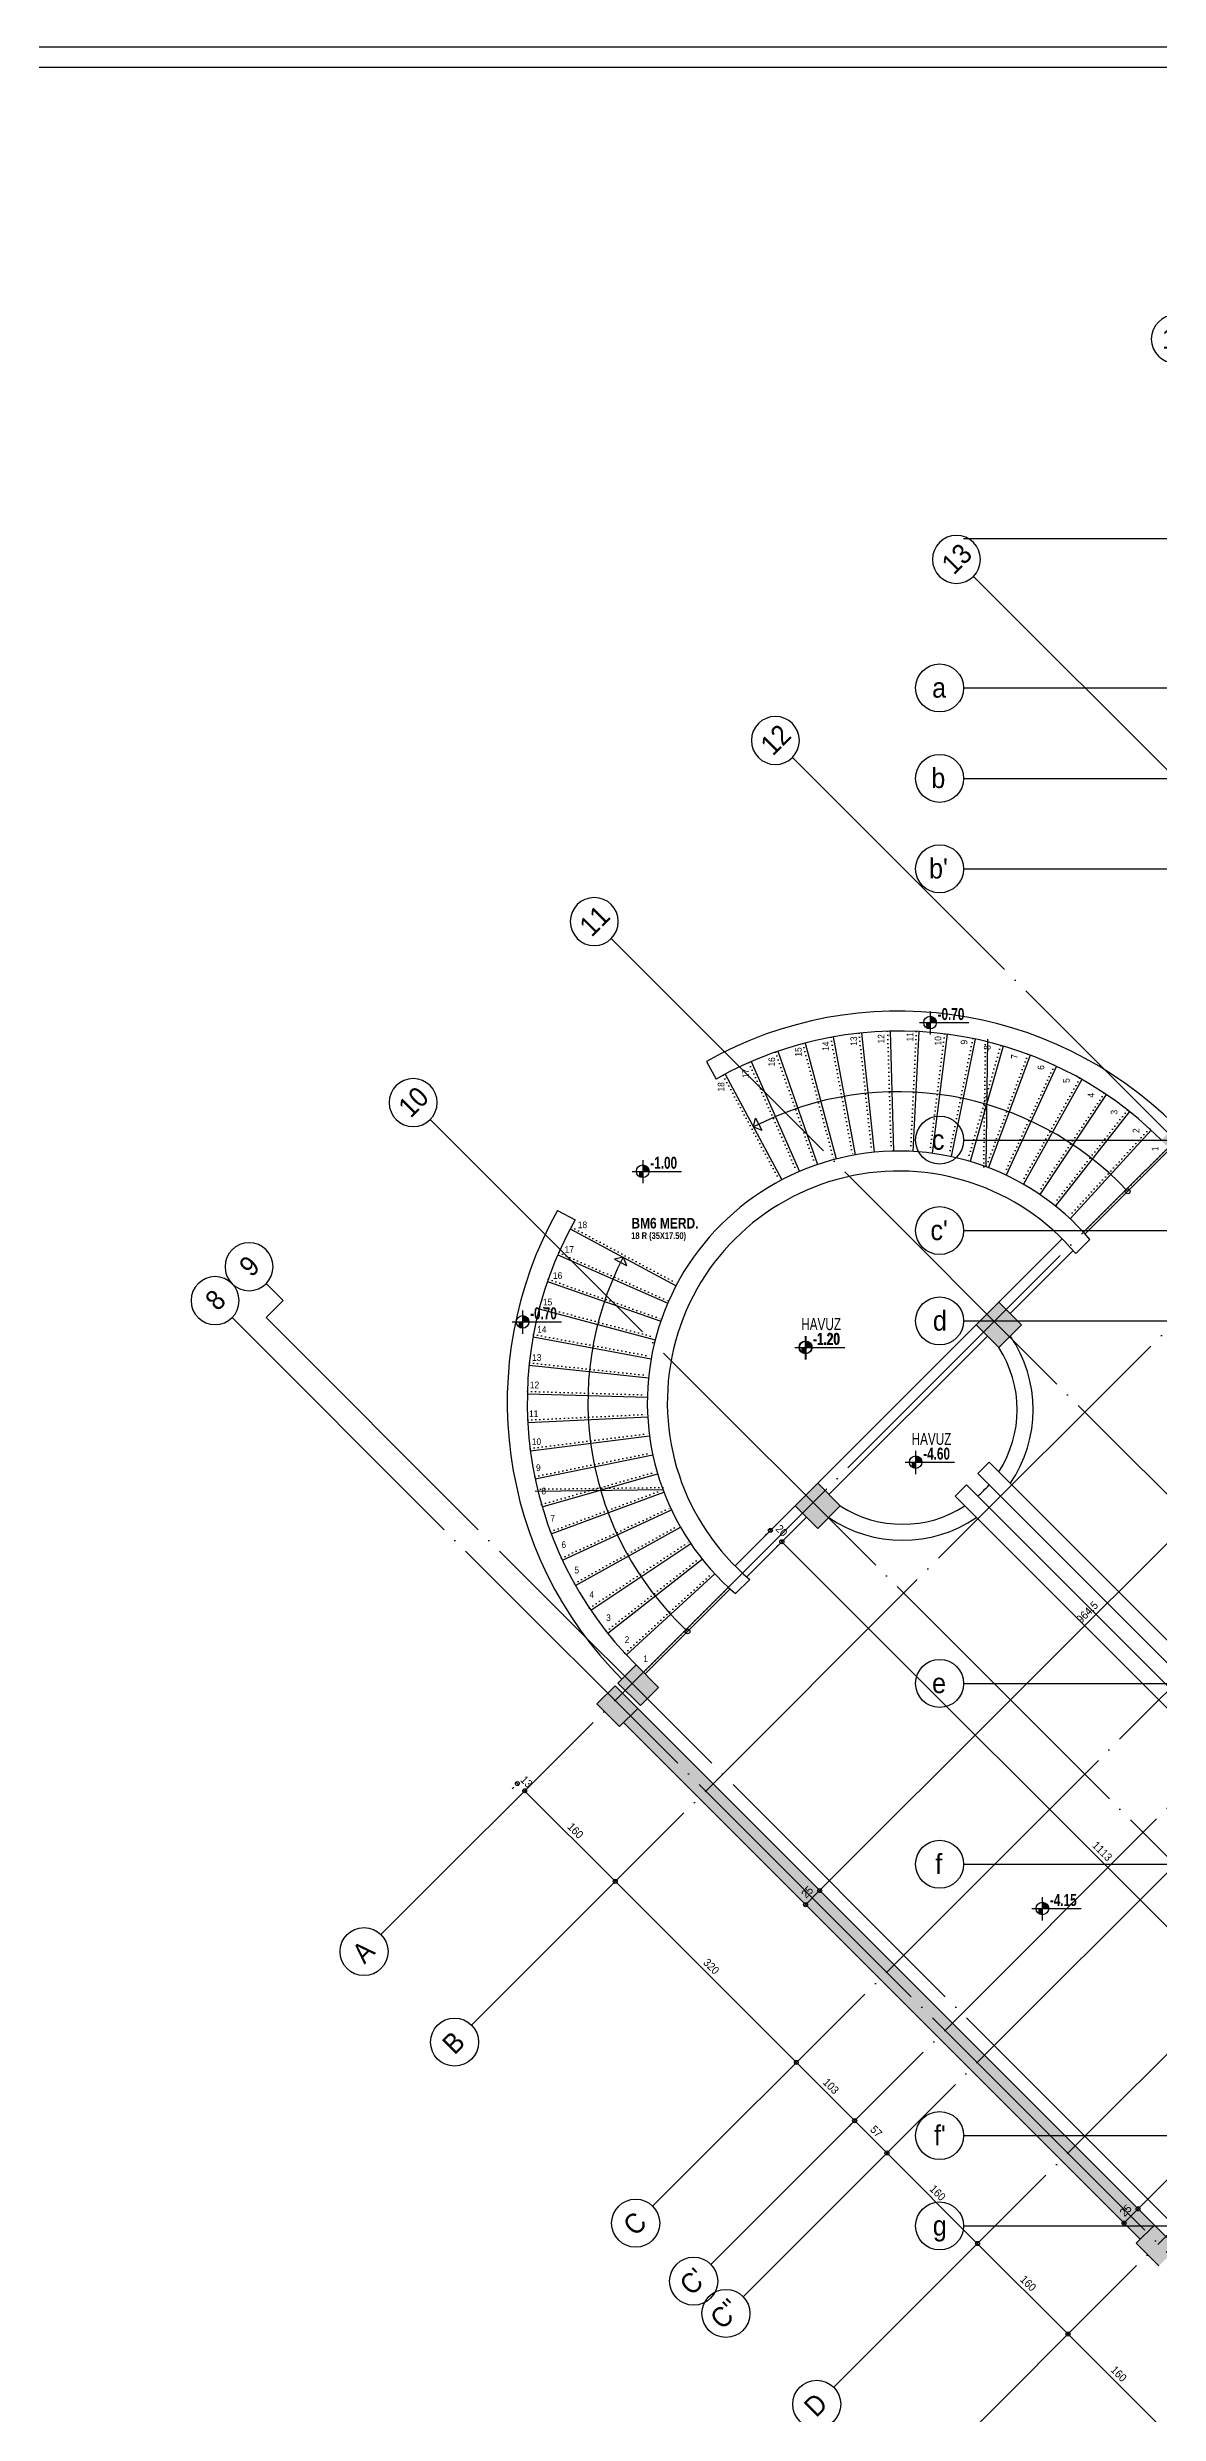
# Model space of a CAD drawing. Extents: x 460786 to 545292, y 30998 to 41694.
# Drawn here: x 485805 to 487193, y 38737 to 41694 of the extents above; entities that cross this region are included whole.
import ezdxf
from ezdxf.enums import TextEntityAlignment as Align

# ---------------------------------------------------------------- set-up
doc = ezdxf.new("R2010")
doc.units = 0
doc.header["$LTSCALE"] = 50
doc.header["$MEASUREMENT"] = 0
doc.header["$PDMODE"] = 35
doc.linetypes.add('DASHDOT', pattern=[5.5, 5, -0.25, 0, -0.25])
doc.linetypes.add('DASHED', pattern=[0.1, 0, -0.1])
doc.layers.get('0').update_dxf_attribs({"linetype": 'CONTINUOUS'})
doc.layers.get('Defpoints').update_dxf_attribs({"linetype": 'CONTINUOUS'})
for name, color, linetype in [('A-Aks Balonu', 2, 'CONTINUOUS'), ('A-Aks Dikey', 12, 'DASHDOT'), ('A-Aks Yatay', 12, 'DASHDOT'), ('A-Betonarme', 6, 'CONTINUOUS'), ('A-Dash', 9, 'DASHED'), ('A-Gör 2', 40, 'CONTINUOUS'), ('A-Gör 4', 75, 'CONTINUOUS'), ('A-Kot', 3, 'CONTINUOUS'), ('A-Lejant', 23, 'CONTINUOUS'), ('A-Merdiven', 11, 'CONTINUOUS'), ('A-Olcu  IC Yatay', 8, 'CONTINUOUS'), ('A-Olcu DIS Dikey', 8, 'CONTINUOUS'), ('A-Olcu Ic Dikey', 8, 'CONTINUOUS'), ('A-Tarama 1', 9, 'CONTINUOUS'), ('A-Yazı 1', 200, 'CONTINUOUS'), ('A-Yazı Merdiven', 4, 'CONTINUOUS')]:
    doc.layers.add(name, color=color, linetype=linetype)
doc.styles.add('arial black', font='ariblk.ttf', dxfattribs={"width": 0.9, "height": 20})
doc.styles.add('blkan', font='arial.ttf', dxfattribs={"width": 0.9, "height": 12.5})
doc.styles.get("Standard").update_dxf_attribs({"font": 'arial.ttf', "width": 0.9})
doc.styles.add('YAZI', font='arialbd.ttf', dxfattribs={"width": 0.9, "height": 150})
doc.dimstyles.new('EXIT', dxfattribs={"dimscale": 50, "dimtxt": 0.23, "dimasz": 0.03, "dimexe": 0.125, "dimexo": 0.5, "dimgap": 0.09, "dimtad": 1, "dimzin": 1, "dimdsep": 46, "dimtxsty": 'Standard', "dimblk": 'TICK', "dimcen": 0.2, "dimadec": 0, "dimazin": 0, "dimtfac": 1, "dimtix": 1, "dimtofl": 0, "dimtmove": 2, "dimatfit": 3, "dimldrblk": 'TICK', "dimfxl": 1, "dimtolj": 1, "dimtzin": 1, "dimarcsym": 0})
pattern_1 = [(225, (-3046.124, 1950.459), (5.30330086, -5.30330086), []), (225, (-3051.4276, 1950.459), (5.30330086, -5.30330086), [3.75, -1.875])]

# ---------------------------------------------------------------- blocks, each defined once
blk = doc.blocks.new('aks')
blk.add_circle((-0.8, 38.6), 60)
at = {"width": 0.9}
blk.add_attdef('AKSNO', text='', height=50, dxfattribs=at).set_placement((-0.8, 38.6), align=Align.MIDDLE_CENTER)
blk = doc.blocks.new('kot-p200')
for p, q in [((11, 26), (11, -46.7)), ((13.6, 10.3), (13.6, -10.4)), ((16.2, 9.8), (16.2, -10.4)), ((18.9, 8.9), (18.9, -10.4)), ((21.5, 7.5), (21.5, -10.4)), ((24.1, 5.6), (24.1, -10.4)), ((26.7, 2.8), (26.7, -10.4)), ((132.5, -10.4), (-21.8, -10.4)), ((0.5, -10.4), (0.5, -25.8)), ((3.1, -10.4), (3.1, -27.2)), ((5.7, -10.4), (5.7, -28.1)), ((8.4, -10.4), (8.4, -28.7)), ((29.4, -1.8), (29.4, -10.4))]:
    blk.add_line(p, q)
blk.add_circle((11.1, -9.2), 19.7)
at = {"style": 'YAZI', "width": 0.7}
blk.add_attdef('KABAKOT', (34.7, -1.3), '', height=37.5, dxfattribs=at)
blk = doc.blocks.new('TICK', base_point=(53.7, 38.1))
blk.add_line((55.4, 38.1), (52, 38.1))
blk.add_circle((53.7, 38.1), 1.67)
blk = doc.blocks.new('*D536')
at = {"layer": 'A-Olcu DIS Dikey', "color": 0, "lineweight": -2, "transparency": 16777216}
for p, q in [((486394.6, 39508.4), (486396.8, 39510.5)), ((486402.2, 39513.9), (486513.3, 39402.9)), ((486507.8, 39395.3), (486509.9, 39397.4))]:
    blk.add_line(p, q, dxfattribs=at)
at = {"layer": 'Defpoints', "color": 0, "transparency": 16777216}
for p in [(486412.3, 39526.1), (486514.3, 39401.8), (486525.4, 39412.9)]:
    blk.add_point(p, dxfattribs=at)
at = {"layer": 'A-Olcu DIS Dikey', "color": 0, "lineweight": -2, "transparency": 16777216, "xscale": 1.5, "yscale": 1.5, "zscale": 1.5}
for p, rotation in [((486401.2, 39515), 134.999999999776), ((486514.3, 39401.8), 314.999999999776)]:
    blk.add_blockref('TICK', p, dxfattribs=dict(at, rotation=rotation))
at = {"layer": 'A-Olcu DIS Dikey', "color": 0, "transparency": 16777216, "insert": (486464.5, 39465.2), "char_height": 10, "attachment_point": 5, "rotation": 315}
blk.add_mtext('\\A1;160', dxfattribs=at)
blk = doc.blocks.new('*D541')
at = {"layer": 'A-Olcu DIS Dikey', "color": 0, "lineweight": -2, "transparency": 16777216}
for p, q in [((486507.8, 39395.3), (486509.9, 39397.4)), ((486739.5, 39176.6), (486515.4, 39400.8)), ((486734, 39169), (486736.2, 39171.1))]:
    blk.add_line(p, q, dxfattribs=at)
at = {"layer": 'Defpoints', "color": 0, "transparency": 16777216}
for p in [(486514.3, 39401.8), (486525.4, 39412.9), (486751.7, 39186.7)]:
    blk.add_point(p, dxfattribs=at)
at = {"layer": 'A-Olcu DIS Dikey', "color": 0, "lineweight": -2, "transparency": 16777216, "xscale": 1.5, "yscale": 1.5, "zscale": 1.5}
for p, rotation in [((486514.3, 39401.8), 134.999999999776), ((486740.6, 39175.5), 314.999999999776)]:
    blk.add_blockref('TICK', p, dxfattribs=dict(at, rotation=rotation))
at = {"layer": 'A-Olcu DIS Dikey', "color": 0, "transparency": 16777216, "insert": (486634.3, 39295.5), "char_height": 10, "attachment_point": 5, "rotation": 315}
blk.add_mtext('\\A1;320', dxfattribs=at)
blk = doc.blocks.new('*D542')
at = {"layer": 'A-Olcu DIS Dikey', "color": 0, "lineweight": -2, "transparency": 16777216}
for p, q in [((486734, 39169), (486736.2, 39171.1)), ((486741.7, 39174.5), (486812.4, 39103.8)), ((486806.9, 39096.1), (486809, 39098.3))]:
    blk.add_line(p, q, dxfattribs=at)
at = {"layer": 'Defpoints', "color": 0, "transparency": 16777216}
for p in [(486751.7, 39186.7), (486813.4, 39102.7), (486824.5, 39113.8)]:
    blk.add_point(p, dxfattribs=at)
at = {"layer": 'A-Olcu DIS Dikey', "color": 0, "lineweight": -2, "transparency": 16777216, "xscale": 1.5, "yscale": 1.5, "zscale": 1.5}
for p, rotation in [((486740.6, 39175.5), 134.999999999776), ((486813.4, 39102.7), 314.999999999776)]:
    blk.add_blockref('TICK', p, dxfattribs=dict(at, rotation=rotation))
at = {"layer": 'A-Olcu DIS Dikey', "color": 0, "transparency": 16777216, "insert": (486783.8, 39145.9), "char_height": 10, "attachment_point": 5, "rotation": 315}
blk.add_mtext('\\A1;103', dxfattribs=at)
blk = doc.blocks.new('*D543')
at = {"layer": 'A-Olcu DIS Dikey', "color": 0, "lineweight": -2, "transparency": 16777216}
for p, q in [((486806.9, 39096.1), (486809, 39098.3)), ((486852.7, 39063.5), (486814.5, 39101.7)), ((486847.2, 39055.8), (486849.3, 39058))]:
    blk.add_line(p, q, dxfattribs=at)
at = {"layer": 'Defpoints', "color": 0, "transparency": 16777216}
for p in [(486813.4, 39102.7), (486824.5, 39113.8), (486864.8, 39073.5)]:
    blk.add_point(p, dxfattribs=at)
at = {"layer": 'A-Olcu DIS Dikey', "color": 0, "lineweight": -2, "transparency": 16777216, "xscale": 1.5, "yscale": 1.5, "zscale": 1.5}
for p, rotation in [((486813.4, 39102.7), 134.999999999776), ((486853.7, 39062.4), 314.999999999776)]:
    blk.add_blockref('TICK', p, dxfattribs=dict(at, rotation=rotation))
at = {"layer": 'A-Olcu DIS Dikey', "color": 0, "transparency": 16777216, "insert": (486840.4, 39089.3), "char_height": 10, "attachment_point": 5, "rotation": 315}
blk.add_mtext('\\A1;57', dxfattribs=at)
blk = doc.blocks.new('*D544')
at = {"layer": 'A-Olcu DIS Dikey', "color": 0, "lineweight": -2, "transparency": 16777216}
for p, q in [((486847.2, 39055.8), (486849.3, 39058)), ((486854.8, 39061.3), (486965.8, 38950.3)), ((486960.3, 38942.7), (486962.5, 38944.9))]:
    blk.add_line(p, q, dxfattribs=at)
at = {"layer": 'Defpoints', "color": 0, "transparency": 16777216}
for p in [(486864.8, 39073.5), (486966.9, 38949.3), (486978, 38960.4)]:
    blk.add_point(p, dxfattribs=at)
at = {"layer": 'A-Olcu DIS Dikey', "color": 0, "lineweight": -2, "transparency": 16777216, "xscale": 1.5, "yscale": 1.5, "zscale": 1.5}
for p, rotation in [((486853.7, 39062.4), 134.999999999776), ((486966.9, 38949.3), 314.999999999776)]:
    blk.add_blockref('TICK', p, dxfattribs=dict(at, rotation=rotation))
at = {"layer": 'A-Olcu DIS Dikey', "color": 0, "transparency": 16777216, "insert": (486917.1, 39012.6), "char_height": 10, "attachment_point": 5, "rotation": 315}
blk.add_mtext('\\A1;160', dxfattribs=at)
blk = doc.blocks.new('*D545')
at = {"layer": 'A-Olcu DIS Dikey', "color": 0, "lineweight": -2, "transparency": 16777216}
for p, q in [((487078.9, 38837.2), (486967.9, 38948.2)), ((486960.3, 38942.7), (486962.5, 38944.9)), ((487073.4, 38829.6), (487075.6, 38831.7))]:
    blk.add_line(p, q, dxfattribs=at)
at = {"layer": 'Defpoints', "color": 0, "transparency": 16777216}
for p in [(486966.9, 38949.3), (486978, 38960.4), (487091.1, 38847.2)]:
    blk.add_point(p, dxfattribs=at)
at = {"layer": 'A-Olcu DIS Dikey', "color": 0, "lineweight": -2, "transparency": 16777216, "xscale": 1.5, "yscale": 1.5, "zscale": 1.5}
for p, rotation in [((486966.9, 38949.3), 134.999999999776), ((487080, 38836.1), 314.999999999776)]:
    blk.add_blockref('TICK', p, dxfattribs=dict(at, rotation=rotation))
at = {"layer": 'A-Olcu DIS Dikey', "color": 0, "transparency": 16777216, "insert": (487030.2, 38899.5), "char_height": 10, "attachment_point": 5, "rotation": 315}
blk.add_mtext('\\A1;160', dxfattribs=at)
blk = doc.blocks.new('*D546')
at = {"layer": 'A-Olcu DIS Dikey', "color": 0, "lineweight": -2, "transparency": 16777216}
for p, q in [((487073.4, 38829.6), (487075.6, 38831.7)), ((487081.1, 38835.1), (487192.1, 38724.1)), ((487186.6, 38716.4), (487188.7, 38718.6))]:
    blk.add_line(p, q, dxfattribs=at)
at = {"layer": 'Defpoints', "color": 0, "transparency": 16777216}
for p in [(487091.1, 38847.2), (487193.1, 38723), (487204.3, 38734.1)]:
    blk.add_point(p, dxfattribs=at)
at = {"layer": 'A-Olcu DIS Dikey', "color": 0, "lineweight": -2, "transparency": 16777216, "xscale": 1.5, "yscale": 1.5, "zscale": 1.5}
for p, rotation in [((487080, 38836.1), 134.999999999776), ((487193.1, 38723), 314.999999999776)]:
    blk.add_blockref('TICK', p, dxfattribs=dict(at, rotation=rotation))
at = {"layer": 'A-Olcu DIS Dikey', "color": 0, "transparency": 16777216, "insert": (487143.4, 38786.4), "char_height": 10, "attachment_point": 5, "rotation": 315}
blk.add_mtext('\\A1;160', dxfattribs=at)
blk = doc.blocks.new('*D540')
at = {"layer": 'A-Olcu DIS Dikey', "color": 0, "lineweight": -2, "transparency": 16777216}
for p, q in [((486385.4, 39517.6), (486387.6, 39519.7)), ((486390.9, 39525.2), (486389.9, 39526.3)), ((486394.6, 39508.4), (486396.8, 39510.5)), ((486402.2, 39513.9), (486403.3, 39512.8))]:
    blk.add_line(p, q, dxfattribs=at)
at = {"layer": 'Defpoints', "color": 0, "transparency": 16777216}
for p in [(486392, 39524.1), (486403.1, 39535.3), (486412.3, 39526.1)]:
    blk.add_point(p, dxfattribs=at)
at = {"layer": 'A-Olcu DIS Dikey', "color": 0, "lineweight": -2, "transparency": 16777216, "xscale": 1.5, "yscale": 1.5, "zscale": 1.5}
for p, rotation in [((486392, 39524.1), 314.999999999776), ((486401.2, 39515), 134.999999999776)]:
    blk.add_blockref('TICK', p, dxfattribs=dict(at, rotation=rotation))
at = {"layer": 'A-Olcu DIS Dikey', "color": 0, "transparency": 16777216, "insert": (486403.4, 39526.3), "char_height": 10, "attachment_point": 5, "rotation": 315}
blk.add_mtext('\\A1;13', dxfattribs=at)
blk = doc.blocks.new('*D922')
at = {"layer": 'A-Olcu Ic Dikey', "color": 0, "lineweight": -2, "transparency": 16777216}
for p, q in [((486715.8, 39819.7), (486718, 39821.8)), ((486723.4, 39825.2), (487508.3, 39040.3)), ((487502.8, 39032.7), (487505, 39034.8))]:
    blk.add_line(p, q, dxfattribs=at)
at = {"layer": 'Defpoints', "color": 0, "transparency": 16777216}
for p in [(486733.5, 39837.4), (487509.4, 39039.2), (487520.5, 39050.4)]:
    blk.add_point(p, dxfattribs=at)
at = {"layer": 'A-Olcu Ic Dikey', "color": 0, "lineweight": -2, "transparency": 16777216, "xscale": 1.5, "yscale": 1.5, "zscale": 1.5}
for p, rotation in [((486722.4, 39826.3), 134.999999999776), ((487509.4, 39039.2), 314.999999999776)]:
    blk.add_blockref('TICK', p, dxfattribs=dict(at, rotation=rotation))
at = {"layer": 'A-Olcu Ic Dikey', "color": 0, "transparency": 16777216, "insert": (487122.7, 39439.5), "char_height": 10, "attachment_point": 5, "rotation": 315}
blk.add_mtext('\\A1;1113', dxfattribs=at)
blk = doc.blocks.new('*D923')
at = {"layer": 'A-Olcu Ic Dikey', "color": 0, "lineweight": -2, "transparency": 16777216}
for p, q in [((486701.7, 39833.8), (486703.8, 39836)), ((486707.2, 39841.5), (486706.1, 39842.5)), ((486715.8, 39819.7), (486718, 39821.8)), ((486723.4, 39825.2), (486724.5, 39824.1))]:
    blk.add_line(p, q, dxfattribs=at)
at = {"layer": 'Defpoints', "color": 0, "transparency": 16777216}
for p in [(486708.2, 39840.4), (486719.4, 39851.5), (486733.5, 39837.4)]:
    blk.add_point(p, dxfattribs=at)
at = {"layer": 'A-Olcu Ic Dikey', "color": 0, "lineweight": -2, "transparency": 16777216, "xscale": 1.5, "yscale": 1.5, "zscale": 1.5}
for p, rotation in [((486708.2, 39840.4), 314.999999999776), ((486722.4, 39826.3), 134.999999999776)]:
    blk.add_blockref('TICK', p, dxfattribs=dict(at, rotation=rotation))
at = {"layer": 'A-Olcu Ic Dikey', "color": 0, "transparency": 16777216, "insert": (486722.1, 39840.1), "char_height": 10, "attachment_point": 5, "rotation": 315}
blk.add_mtext('\\A1;20', dxfattribs=at)
blk = doc.blocks.new('*D930')
at = {"layer": 'A-Olcu  IC Yatay', "color": 0, "lineweight": -2, "transparency": 16777216}
for p, q in [((486770.9, 39391.5), (487450.8, 40071.4)), ((487455, 40069.3), (487447.4, 40076.8)), ((486773, 39387.3), (486765.4, 39394.8))]:
    blk.add_line(p, q, dxfattribs=at)
at = {"layer": 'Defpoints', "color": 0, "transparency": 16777216}
for p in [(487451.8, 40072.4), (487472.7, 40051.6), (486790.7, 39369.6)]:
    blk.add_point(p, dxfattribs=at)
at = {"layer": 'A-Olcu  IC Yatay', "color": 0, "lineweight": -2, "transparency": 16777216, "xscale": 1.5, "yscale": 1.5, "zscale": 1.5}
for p, rotation in [((487451.8, 40072.4), 44.99999999929125), ((486769.8, 39390.4), 224.9999999992912)]:
    blk.add_blockref('TICK', p, dxfattribs=dict(at, rotation=rotation))
at = {"layer": 'A-Olcu  IC Yatay', "color": 0, "transparency": 16777216, "insert": (487104, 39738.2), "char_height": 10, "attachment_point": 5, "rotation": 45}
blk.add_mtext('\\A1;964.5', dxfattribs=at)
blk = doc.blocks.new('*D929')
at = {"layer": 'A-Olcu  IC Yatay', "color": 0, "lineweight": -2, "transparency": 16777216}
for p, q in [((486773, 39387.3), (486765.4, 39394.8)), ((486755.3, 39369.6), (486747.7, 39377.2)), ((486768.8, 39389.4), (486753.2, 39373.8))]:
    blk.add_line(p, q, dxfattribs=at)
at = {"layer": 'Defpoints', "color": 0, "transparency": 16777216}
for p in [(486752.1, 39372.7), (486790.7, 39369.6), (486773, 39351.9)]:
    blk.add_point(p, dxfattribs=at)
at = {"layer": 'A-Olcu  IC Yatay', "color": 0, "lineweight": -2, "transparency": 16777216, "xscale": 1.5, "yscale": 1.5, "zscale": 1.5}
for p, rotation in [((486769.8, 39390.4), 44.99999999917466), ((486752.1, 39372.7), 224.9999999991746)]:
    blk.add_blockref('TICK', p, dxfattribs=dict(at, rotation=rotation))
at = {"layer": 'A-Olcu  IC Yatay', "color": 0, "transparency": 16777216, "insert": (486754.2, 39388.4), "char_height": 10, "attachment_point": 5, "rotation": 45}
blk.add_mtext('\\A1;25', dxfattribs=at)
blk = doc.blocks.new('*D934')
at = {"layer": 'A-Olcu  IC Yatay', "color": 0, "lineweight": -2, "transparency": 16777216}
for p, q in [((487168.7, 38993.7), (487848.6, 39673.6)), ((487852.8, 39671.4), (487845.2, 39679)), ((487170.8, 38989.4), (487163.2, 38997))]:
    blk.add_line(p, q, dxfattribs=at)
at = {"layer": 'Defpoints', "color": 0, "transparency": 16777216}
for p in [(487849.6, 39674.6), (487870.5, 39653.8), (487188.5, 38971.8)]:
    blk.add_point(p, dxfattribs=at)
at = {"layer": 'A-Olcu  IC Yatay', "color": 0, "lineweight": -2, "transparency": 16777216, "xscale": 1.5, "yscale": 1.5, "zscale": 1.5}
for p, rotation in [((487849.6, 39674.6), 44.99999999929125), ((487167.6, 38992.6), 224.9999999992912)]:
    blk.add_blockref('TICK', p, dxfattribs=dict(at, rotation=rotation))
at = {"layer": 'A-Olcu  IC Yatay', "color": 0, "transparency": 16777216, "insert": (487501.8, 39340.4), "char_height": 10, "attachment_point": 5, "rotation": 45}
blk.add_mtext('\\A1;964.5', dxfattribs=at)
blk = doc.blocks.new('*D935')
at = {"layer": 'A-Olcu  IC Yatay', "color": 0, "lineweight": -2, "transparency": 16777216}
for p, q in [((487153.1, 38971.8), (487145.5, 38979.4)), ((487166.6, 38991.6), (487151, 38976)), ((487170.8, 38989.4), (487163.2, 38997))]:
    blk.add_line(p, q, dxfattribs=at)
at = {"layer": 'Defpoints', "color": 0, "transparency": 16777216}
for p in [(487150, 38974.9), (487170.8, 38954.1), (487188.5, 38971.8)]:
    blk.add_point(p, dxfattribs=at)
at = {"layer": 'A-Olcu  IC Yatay', "color": 0, "lineweight": -2, "transparency": 16777216, "xscale": 1.5, "yscale": 1.5, "zscale": 1.5}
for p, rotation in [((487150, 38974.9), 224.9999999991746), ((487167.6, 38992.6), 44.99999999917466)]:
    blk.add_blockref('TICK', p, dxfattribs=dict(at, rotation=rotation))
at = {"layer": 'A-Olcu  IC Yatay', "color": 0, "transparency": 16777216, "insert": (487152, 38990.6), "char_height": 10, "attachment_point": 5, "rotation": 45}
blk.add_mtext('\\A1;25', dxfattribs=at)

msp = doc.modelspace()

# ---------------------------------------------------------------- hatches: boundary and pattern name
at = {"layer": 'A-Tarama 1'}
h = msp.add_hatch(dxfattribs=at)
h.set_pattern_fill('ANSI33', color=256, scale=30, angle=180, style=0)
h.set_pattern_definition(pattern_1)
h.paths.add_polyline_path([(487640.47, 38519.78), (487617.84, 38497.15), (487646.12, 38468.87), (487668.75, 38491.49)])
h.paths.add_polyline_path([(487666.63, 38545.94), (487644, 38523.31), (487672.29, 38495.03), (487694.91, 38517.66)])
h.paths.add_polyline_path([(487414.19, 38746.05), (487391.56, 38723.42), (487419.85, 38695.14), (487442.48, 38717.77)])
h.paths.add_polyline_path([(487468.64, 38743.93), (487440.35, 38772.21), (487417.73, 38749.59), (487446.01, 38721.3)])
h.paths.add_polyline_path([(487921.19, 38743.93), (487892.9, 38772.21), (487864.62, 38743.93), (487892.9, 38715.65)])
h.paths.add_polyline_path([(488147.46, 38517.66), (488119.18, 38545.94), (488090.89, 38517.66), (488105.03, 38503.51), (488119.18, 38489.37)])
h.paths.add_polyline_path([(487895.02, 38265.22), (487866.74, 38293.5), (487844.11, 38270.88), (487872.4, 38242.59)])
h.paths.add_polyline_path([(488124.83, 38099.05), (488096.55, 38070.76), (488124.83, 38042.48), (488153.12, 38070.76)])
h.paths.add_polyline_path([(488139.68, 38020.56), (488122.01, 38002.88), (488130.49, 37994.4), (488211.81, 37913.08), (488229.49, 37930.76)])
h.paths.add_polyline_path([(488394.24, 37766), (488376.56, 37748.32), (488447.27, 37677.61), (488464.95, 37695.29)])
h.paths.add_polyline_path([(488540.61, 37619.63), (488517.99, 37597), (488546.27, 37568.72), (488568.9, 37591.35)])
h.paths.add_polyline_path([(488820.53, 38295.53), (488797.9, 38318.16), (488769.62, 38289.87), (488797.9, 38261.59), (488826.19, 38289.87)])
h.paths.add_polyline_path([(488600.72, 38064.4), (488595.06, 38070.06), (488572.43, 38092.69), (488544.15, 38064.4), (488572.43, 38036.12)])
h.paths.add_polyline_path([(488374.44, 38290.68), (488346.16, 38318.96), (488317.87, 38290.68), (488346.16, 38262.39)])
h.paths.add_polyline_path([(488595.06, 38522.61), (488572.43, 38545.23), (488544.15, 38516.95), (488572.43, 38488.66), (488600.72, 38516.95)])
h.paths.add_polyline_path([(489053.72, 38517.4), (489025.43, 38545.69), (488997.15, 38517.4), (489025.43, 38489.12)])
h.paths.add_polyline_path([(489037.58, 38965.13), (489037.58, 38990.48), (489012.58, 38990.48), (489012.58, 38975.48), (488798.35, 38761.25), (488584.58, 38975.03), (488584.58, 38990.03), (488559.58, 38990.03), (488559.58, 38964.67), (488798.35, 38725.9)])
h.paths.add_polyline_path([(488373.74, 38743.93), (488345.45, 38772.21), (488317.17, 38743.93), (488345.45, 38715.65)])
h.paths.add_polyline_path([(488147.46, 38970.2), (488119.18, 38998.49), (488090.89, 38970.2), (488119.18, 38941.92)])
h.paths.add_polyline_path([(487694.91, 38970.2), (487666.63, 38998.49), (487638.34, 38970.2), (487666.63, 38941.92)])
h.paths.add_polyline_path([(487892.9, 39224.76), (487864.62, 39196.48), (487892.9, 39168.19), (487921.19, 39196.48)])
h.paths.add_polyline_path([(487910.93, 39648.67), (488128.37, 39866.11), (488110.69, 39883.79), (487875.58, 39648.67), (488119.53, 39404.72), (488137.21, 39422.4)])
h.paths.add_polyline_path([(487720.02, 39910.3), (487702.34, 39927.98), (487666.98, 39892.63), (487631.63, 39927.98), (487613.95, 39910.3), (487666.98, 39857.27)])
h.paths.add_polyline_path([(487021.75, 40097.33), (486993.46, 40125.62), (486965.18, 40097.33), (486993.46, 40069.05)])
h.paths.add_polyline_path([(486767.19, 39899.34), (486738.9, 39871.06), (486767.19, 39842.77), (486795.47, 39871.06)])
h.paths.add_polyline_path([(486514.04, 39646.2), (486491.42, 39623.57), (486519.7, 39595.29), (486542.33, 39617.91)])
h.paths.add_polyline_path([(486540.21, 39672.36), (486517.58, 39649.73), (486545.86, 39621.45), (486568.49, 39644.08)])
h.paths.add_polyline_path([(487266.76, 40292.85), (487231.4, 40328.2), (487267.11, 40363.91), (487249.44, 40381.59), (487196.05, 40328.2), (487249.08, 40275.17)])
h.paths.add_polyline_path([(488133.08, 40226.23), (488000.88, 40226.23), (487983.2, 40208.56), (488000.88, 40190.88), (488011.24, 40201.23), (488108.08, 40201.23), (488108.08, 40092.2), (488133.08, 40092.2)])
h.paths.add_polyline_path([(488593.08, 40122.2), (488553.08, 40122.2), (488553.08, 40082.2), (488593.08, 40082.2)])
h.paths.add_polyline_path([(489046.08, 40122.2), (489006.08, 40122.2), (489006.08, 40082.2), (489046.08, 40082.2)])
h.paths.add_polyline_path([(489046.08, 39669.2), (489006.08, 39669.2), (489006.08, 39629.2), (489046.08, 39629.2)])
h.paths.add_polyline_path([(488593.08, 39669.2), (488553.08, 39669.2), (488553.08, 39629.2), (488593.08, 39629.2)])
h = msp.add_hatch(dxfattribs=at)
h.set_pattern_fill('ANSI33', color=256, scale=30, angle=180, style=0)
h.set_pattern_definition(pattern_1)
h.paths.add_polyline_path([(487187.92, 38972.33), (487165.29, 38949.7), (487193.57, 38921.41), (487216.2, 38944.04)])
h.paths.add_polyline_path([(486542.33, 39617.91), (486524.65, 39600.24), (487170.24, 38954.65), (487187.92, 38972.33)])

# ---------------------------------------------------------------- linework, layer by layer
at = {"layer": 'A-Aks Dikey', "ltscale": 1.5}
for p, q in [((486961.81, 41032.66), (489773.91, 38220.57)), ((486735.54, 40806.39), (489547.63, 37994.3)), ((486509.27, 40580.12), (489321.36, 37768.02)), ((486282.99, 40353.84), (489095.08, 37541.75)), ((486099.14, 40127.57), (486077.93, 40148.78)), ((486035.5, 40106.35), (488847.6, 37294.26)), ((486077.93, 40106.35), (486099.14, 40127.57)), ((486077.93, 40106.35), (488847.6, 37336.69))]:
    msp.add_line(p, q, dxfattribs=at)
at = {"layer": 'A-Aks Yatay', "ltscale": 1.5}
for p, q in [((486949.49, 41080.2), (494804.32, 41080.2)), ((486221.53, 39335.3), (487769.57, 40883.34)), ((486949.49, 40893.2), (494804.32, 40893.2)), ((486949.49, 40780.2), (494804.32, 40780.2)), ((486334.67, 39222.17), (487882.7, 40770.2)), ((486949.49, 40667.2), (494804.32, 40667.2)), ((486560.95, 38995.89), (488108.98, 40543.92)), ((486633.78, 38923.06), (488181.81, 40471.09)), ((486674.08, 38882.76), (488222.11, 40430.79)), ((486787.22, 38769.62), (488335.25, 40317.65)), ((486949.49, 40328.2), (494804.32, 40328.2)), ((486900.36, 38656.48), (488448.39, 40204.51)), ((486949.49, 40215.2), (494804.32, 40215.2)), ((486949.49, 40102.2), (494804.32, 40102.2)), ((486949.49, 39649.2), (494804.32, 39649.2)), ((486949.49, 39423.2), (494804.32, 39423.2)), ((486949.49, 39084.2), (494804.32, 39084.2)), ((486949.49, 38971.2), (494804.32, 38971.2))]:
    msp.add_line(p, q, dxfattribs=at)
at = {"layer": 'A-Betonarme'}
for p, q in [((486524.65, 39600.24), (487170.24, 38954.65)), ((486542.33, 39617.91), (487216.2, 38944.04)), ((487187.92, 38972.33), (487165.29, 38949.7)), ((487165.29, 38949.7), (487193.57, 38921.41))]:
    msp.add_line(p, q, dxfattribs=at)
for points in [[(486993.46, 40069.05), (487021.75, 40097.33), (486993.46, 40125.62), (486965.18, 40097.33), (486993.46, 40069.05)], [(486767.19, 39842.77), (486795.47, 39871.06), (486767.19, 39899.34), (486738.9, 39871.06), (486767.19, 39842.77)]]:
    msp.add_lwpolyline(points, dxfattribs=at)
for points in [[(486517.58, 39649.73), (486540.21, 39672.36), (486568.49, 39644.08), (486545.86, 39621.45)], [(486514.04, 39646.2), (486491.42, 39623.57), (486519.7, 39595.29), (486542.33, 39617.91)]]:
    msp.add_lwpolyline(points, close=True, dxfattribs=at)
at = {"layer": 'A-Dash'}
for p, q in [((486783.52, 40456.65), (486810.93, 40309.17)), ((486818.85, 40461.82), (486834.84, 40312.67)), ((486854.58, 40464.26), (486859.02, 40314.32)), ((486890.39, 40463.93), (486883.25, 40314.1)), ((486925.86, 40460.88), (486907.25, 40312.03)), ((486961.09, 40455.09), (486931.09, 40308.12)), ((486974.66, 40294.84), (486976.74, 40454.52)), ((486681.16, 40425.04), (486741.66, 40287.79)), ((486714.46, 40438.21), (486764.2, 40296.7)), ((486748.59, 40448.75), (486787.29, 40303.83)), ((486995.87, 40446.58), (486954.63, 40302.36)), ((487029.9, 40435.41), (486977.66, 40294.8)), ((486648.97, 40409.35), (486719.88, 40277.16)), ((487062.96, 40421.65), (487000.03, 40285.49)), ((487094.77, 40405.44), (487021.56, 40274.52)), ((487125.33, 40386.77), (487042.24, 40261.88)), ((487154.36, 40365.79), (487061.88, 40247.69)), ((487181.75, 40342.58), (487080.42, 40231.98)), ((487205.59, 40319.36), (487099.34, 40213.11)), ((486459.42, 40219.79), (486591.6, 40148.89)), ((486443.72, 40187.6), (486580.98, 40127.1)), ((486430.55, 40154.3), (486572.07, 40104.57)), ((486420.01, 40120.17), (486564.94, 40081.47)), ((486412.12, 40085.24), (486559.59, 40057.83)), ((486406.95, 40049.91), (486556.09, 40033.92)), ((486404.51, 40014.18), (486554.44, 40009.75)), ((486404.83, 39978.37), (486554.66, 39985.51)), ((486407.89, 39942.91), (486556.73, 39961.51)), ((486413.68, 39907.67), (486560.65, 39937.67)), ((486573.92, 39894.1), (486414.25, 39892.03)), ((486422.19, 39872.89), (486566.41, 39914.13)), ((486433.35, 39838.86), (486573.96, 39891.1)), ((486447.11, 39805.8), (486583.27, 39868.73)), ((486463.33, 39773.99), (486594.25, 39847.2)), ((486482, 39743.43), (486606.88, 39826.52)), ((486502.97, 39714.41), (486621.07, 39806.88)), ((486526.18, 39687.01), (486636.78, 39788.34)), ((486549.4, 39663.17), (486655.66, 39769.43))]:
    msp.add_line(p, q, dxfattribs=at)
at = {"layer": 'A-Gör 2'}
for p, q in [((486628.39, 40426.56), (486640.21, 40404.53)), ((486442.2, 40240.37), (486464.24, 40228.55)), ((487089.57, 40186.37), (487107.31, 40204.11)), ((486664.66, 39761.45), (486682.39, 39779.19))]:
    msp.add_line(p, q, dxfattribs=at)
for radius, start, end in [(489, 45, 119.38126), (464, 45, 119.4444), (314, 40.4334, 229.5666), (289, 40.03742, 229.96258), (489, 150.61874, 225), (464, 150.5556, 225)]:
    msp.add_arc((486868.3, 40000.46), radius, start, end, dxfattribs=at)
at = {"layer": 'A-Gör 4'}
for p, q in [((486993.46, 40125.62), (487072.66, 40204.81)), ((487007.6, 40111.48), (487086.31, 40190.18)), ((486767.19, 39899.34), (486965.18, 40097.33)), ((486781.33, 39885.2), (486979.32, 40083.19)), ((486967.18, 39911.49), (486981.32, 39925.63)), ((486981.32, 39925.63), (487497.77, 39409.17)), ((486938.89, 39883.2), (486953.04, 39897.34)), ((486953.04, 39897.34), (487469.49, 39380.89)), ((486967.18, 39911.49), (487483.63, 39395.03)), ((486738.9, 39871.06), (486663.95, 39796.11)), ((486938.89, 39883.2), (487455.35, 39366.75)), ((486753.05, 39856.92), (486678.58, 39782.45))]:
    msp.add_line(p, q, dxfattribs=at)
for radius, start, end in [(163.18, 325.59398, 34.40602), (143.18, 327.09476, 32.90524), (143.18, 310.99503, 319.00497), (143.18, 237.09476, 302.90524), (163.18, 235.59398, 304.40602)]:
    msp.add_arc((486873.25, 39991.27), radius, start, end, dxfattribs=at)
at = {"layer": 'A-Lejant'}
msp.add_lwpolyline([(460786.15, 41693.81), (460786.15, 37193.81), (545291.84, 37193.81), (545291.84, 41693.81), (460786.15, 41693.81)], dxfattribs=at)
msp.add_lwpolyline([(460811.15, 41668.81), (460811.15, 37218.81), (545266.84, 37218.81), (545266.84, 41668.81)], close=True, dxfattribs=at)
at = {"layer": 'A-Merdiven'}
for p, q in [((486786.47, 40457.2), (486813.88, 40309.72)), ((486821.84, 40462.14), (486837.82, 40312.99)), ((486857.58, 40464.34), (486862.02, 40314.41)), ((486893.39, 40463.79), (486886.25, 40313.96)), ((486928.83, 40460.5), (486910.23, 40311.66)), ((486964.03, 40454.49), (486934.03, 40307.52)), ((486977.66, 40294.8), (486979.73, 40454.48)), ((486683.91, 40426.25), (486744.41, 40289)), ((486717.29, 40439.21), (486767.03, 40297.69)), ((486751.49, 40449.53), (486790.19, 40304.6)), ((486998.76, 40445.75), (486957.52, 40301.53)), ((487032.71, 40434.37), (486980.47, 40293.76)), ((486651.62, 40410.77), (486722.52, 40278.58)), ((487065.69, 40420.39), (487002.76, 40284.23)), ((487097.39, 40403.97), (487024.18, 40273.05)), ((487127.83, 40385.11), (487044.74, 40260.22)), ((486687.07, 40344.67), (486689.31, 40355.44)), ((486687.07, 40344.67), (486697.28, 40340.59)), ((486689.31, 40355.44), (486697.28, 40340.59)), ((487156.72, 40363.95), (487064.25, 40245.84)), ((487183.96, 40340.56), (487082.63, 40229.96)), ((487207.72, 40317.24), (487101.46, 40210.99)), ((486458, 40217.15), (486590.18, 40146.24)), ((486442.51, 40184.86), (486579.77, 40124.36)), ((486524.09, 40181.69), (486513.33, 40179.45)), ((486513.33, 40179.45), (486528.17, 40171.49)), ((486524.09, 40181.69), (486528.17, 40171.49)), ((486429.56, 40151.47), (486571.07, 40101.74)), ((486419.24, 40117.27), (486564.16, 40078.57)), ((486411.57, 40082.29), (486559.04, 40054.88)), ((486406.63, 40046.93), (486555.77, 40030.94)), ((486404.42, 40011.19), (486554.35, 40006.75)), ((486404.97, 39975.38), (486554.8, 39982.52)), ((486408.26, 39939.93), (486557.1, 39958.54)), ((486414.28, 39904.74), (486561.25, 39934.73)), ((486423.01, 39870.01), (486567.23, 39911.25)), ((486573.96, 39891.1), (486414.29, 39889.03)), ((486434.4, 39836.05), (486575.01, 39888.29)), ((486448.37, 39803.08), (486584.53, 39866.01)), ((486464.79, 39771.37), (486595.71, 39844.58)), ((486483.66, 39740.94), (486608.54, 39824.03)), ((486504.82, 39712.04), (486622.92, 39804.52)), ((486528.21, 39684.8), (486638.81, 39786.13)), ((486551.52, 39661.05), (486657.78, 39767.3))]:
    msp.add_line(p, q, dxfattribs=at)
for centre in [(487154.59, 40264.11), (486604.65, 39714.18)]:
    msp.add_circle(centre, 3, dxfattribs=at)
for centre, start, end in [((486867.69, 39995.96), 43.0659, 117.38282), ((486872.8, 40001.07), 152.61718, 226.9341)]:
    msp.add_arc(centre, 392.7, start, end, dxfattribs=at)

# ---------------------------------------------------------------- block references
at = {"layer": 'A-Aks Balonu'}
ref = msp.add_blockref('aks', (487213.66, 41309.91), dxfattribs=dict(at, xscale=-0.5, yscale=0.5, zscale=0.5))
ref.add_attrib('AKSNO', '14', dxfattribs={"layer": '0', "height": 25, "width": 0.9}).set_placement((487214.88, 41329.66), align=Align.MIDDLE_CENTER)
ref = msp.add_blockref('aks', (486953.97, 41039.92), dxfattribs=dict(at, xscale=-0.5, yscale=0.5, zscale=0.5, rotation=45))
ref.add_attrib('AKSNO', '13', dxfattribs={"layer": '0', "height": 25, "rotation": 45, "width": 0.9}).set_placement((486940.87, 41054.75), align=Align.MIDDLE_CENTER)
ref = msp.add_blockref('aks', (486919.91, 40873.88), dxfattribs=dict(at, xscale=0.5, yscale=0.5, zscale=0.5))
ref.add_attrib('AKSNO', 'a', dxfattribs={"layer": '0', "height": 25, "width": 0.9}).set_placement((486918.89, 40893.63), align=Align.MIDDLE_CENTER)
ref = msp.add_blockref('aks', (486727.69, 40813.65), dxfattribs=dict(at, xscale=-0.5, yscale=0.5, zscale=0.5, rotation=45))
ref.add_attrib('AKSNO', '12', dxfattribs={"layer": '0', "height": 25, "rotation": 45, "width": 0.9}).set_placement((486714.59, 40828.47), align=Align.MIDDLE_CENTER)
ref = msp.add_blockref('aks', (486919.91, 40760.88), dxfattribs=dict(at, xscale=0.5, yscale=0.5, zscale=0.5))
ref.add_attrib('AKSNO', 'b', dxfattribs={"layer": '0', "height": 25, "width": 0.9}).set_placement((486917.92, 40780.63), align=Align.MIDDLE_CENTER)
ref = msp.add_blockref('aks', (486919.91, 40647.88), dxfattribs=dict(at, xscale=0.5, yscale=0.5, zscale=0.5))
ref.add_attrib('AKSNO', "b'", dxfattribs={"layer": '0', "height": 25, "width": 0.9}).set_placement((486918.1, 40667.63), align=Align.MIDDLE_CENTER)
ref = msp.add_blockref('aks', (486501.42, 40587.37), dxfattribs=dict(at, xscale=-0.5, yscale=0.5, zscale=0.5, rotation=45))
ref.add_attrib('AKSNO', '11', dxfattribs={"layer": '0', "height": 25, "rotation": 45, "width": 0.9}).set_placement((486488.32, 40602.2), align=Align.MIDDLE_CENTER)
ref = msp.add_blockref('aks', (486275.15, 40361.1), dxfattribs=dict(at, xscale=-0.5, yscale=0.5, zscale=0.5, rotation=45))
ref.add_attrib('AKSNO', '10', dxfattribs={"layer": '0', "height": 25, "rotation": 45, "width": 0.9}).set_placement((486262.04, 40375.92), align=Align.MIDDLE_CENTER)
ref = msp.add_blockref('aks', (486919.91, 40308.88), dxfattribs=dict(at, xscale=0.5, yscale=0.5, zscale=0.5))
ref.add_attrib('AKSNO', 'c', dxfattribs={"layer": '0', "height": 25, "width": 0.9}).set_placement((486917.75, 40328.63), align=Align.MIDDLE_CENTER)
ref = msp.add_blockref('aks', (486919.91, 40195.88), dxfattribs=dict(at, xscale=0.5, yscale=0.5, zscale=0.5))
ref.add_attrib('AKSNO', "c'", dxfattribs={"layer": '0', "height": 25, "width": 0.9}).set_placement((486918.93, 40215.63), align=Align.MIDDLE_CENTER)
ref = msp.add_blockref('aks', (486070.08, 40156.04), dxfattribs=dict(at, xscale=-0.5, yscale=0.5, zscale=0.5, rotation=45))
ref.add_attrib('AKSNO', '9', dxfattribs={"layer": '0', "height": 25, "rotation": 45, "width": 0.9}).set_placement((486056.98, 40170.86), align=Align.MIDDLE_CENTER)
ref = msp.add_blockref('aks', (486027.66, 40113.61), dxfattribs=dict(at, xscale=-0.5, yscale=0.5, zscale=0.5, rotation=45))
ref.add_attrib('AKSNO', '8', dxfattribs={"layer": '0', "height": 25, "rotation": 45, "width": 0.9}).set_placement((486014.56, 40128.44), align=Align.MIDDLE_CENTER)
ref = msp.add_blockref('aks', (486919.91, 40082.88), dxfattribs=dict(at, xscale=0.5, yscale=0.5, zscale=0.5))
ref.add_attrib('AKSNO', 'd', dxfattribs={"layer": '0', "height": 25, "width": 0.9}).set_placement((486919.88, 40102.63), align=Align.MIDDLE_CENTER)
ref = msp.add_blockref('aks', (486919.91, 39629.88), dxfattribs=dict(at, xscale=0.5, yscale=0.5, zscale=0.5))
ref.add_attrib('AKSNO', 'e', dxfattribs={"layer": '0', "height": 25, "width": 0.9}).set_placement((486918.84, 39649.63), align=Align.MIDDLE_CENTER)
ref = msp.add_blockref('aks', (486919.91, 39403.88), dxfattribs=dict(at, xscale=0.5, yscale=0.5, zscale=0.5))
ref.add_attrib('AKSNO', 'f', dxfattribs={"layer": '0', "height": 25, "width": 0.9}).set_placement((486918.39, 39423.63), align=Align.MIDDLE_CENTER)
ref = msp.add_blockref('aks', (486214.28, 39300.72), dxfattribs=dict(at, xscale=0.5, yscale=0.5, zscale=0.5, rotation=45))
ref.add_attrib('AKSNO', 'A', dxfattribs={"layer": '0', "height": 25, "rotation": 45, "width": 0.9}).set_placement((486199.45, 39313.82), align=Align.MIDDLE_CENTER)
ref = msp.add_blockref('aks', (486327.41, 39187.59), dxfattribs=dict(at, xscale=0.5, yscale=0.5, zscale=0.5, rotation=45))
ref.add_attrib('AKSNO', 'B', dxfattribs={"layer": '0', "height": 25, "rotation": 45, "width": 0.9}).set_placement((486312.14, 39200.24), align=Align.MIDDLE_CENTER)
ref = msp.add_blockref('aks', (486919.91, 39064.88), dxfattribs=dict(at, xscale=0.5, yscale=0.5, zscale=0.5))
ref.add_attrib('AKSNO', "f'", dxfattribs={"layer": '0', "height": 25, "width": 0.9}).set_placement((486919.87, 39084.63), align=Align.MIDDLE_CENTER)
ref = msp.add_blockref('aks', (486553.69, 38961.31), dxfattribs=dict(at, xscale=0.5, yscale=0.5, zscale=0.5, rotation=45))
ref.add_attrib('AKSNO', 'C', dxfattribs={"layer": '0', "height": 25, "rotation": 45, "width": 0.9}).set_placement((486538.63, 38974.18), align=Align.MIDDLE_CENTER)
ref = msp.add_blockref('aks', (486919.91, 38951.88), dxfattribs=dict(at, xscale=0.5, yscale=0.5, zscale=0.5))
ref.add_attrib('AKSNO', 'g', dxfattribs={"layer": '0', "height": 25, "width": 0.9}).set_placement((486919.78, 38971.63), align=Align.MIDDLE_CENTER)
ref = msp.add_blockref('aks', (486626.17, 38888.83), dxfattribs=dict(at, xscale=0.5, yscale=0.5, zscale=0.5, rotation=45))
ref.add_attrib('AKSNO', "C'", dxfattribs={"layer": '0', "height": 25, "rotation": 45, "width": 0.9}).set_placement((486611.28, 38901.87), align=Align.MIDDLE_CENTER)
ref = msp.add_blockref('aks', (486666.47, 38848.53), dxfattribs=dict(at, xscale=0.5, yscale=0.5, zscale=0.5, rotation=45))
ref.add_attrib('AKSNO', "C''", dxfattribs={"layer": '0', "height": 25, "rotation": 45, "width": 0.9}).set_placement((486651.58, 38861.56), align=Align.MIDDLE_CENTER)
ref = msp.add_blockref('aks', (486779.96, 38735.04), dxfattribs=dict(at, xscale=0.5, yscale=0.5, zscale=0.5, rotation=45))
ref.add_attrib('AKSNO', 'D', dxfattribs={"layer": '0', "height": 25, "rotation": 45, "width": 0.9}).set_placement((486764.61, 38747.61), align=Align.MIDDLE_CENTER)
at = {"layer": 'A-Kot', "xscale": 0.4000000000029104, "yscale": 0.4000000000029104, "zscale": 0.4000000000029104}
for p, values in [((486903.15, 40478.69), {'KABAKOT': '-0.70'}), ((486544.2, 40292.89), {'KABAKOT': '-1.00'}), ((486394, 40104.71), {'KABAKOT': '-0.70'}), ((486747.3, 40072.81), {'KABAKOT': '-1.20'}), ((486747.93, 40072.81), {'KABAKOT': '-1.20'}), ((486885.19, 39929.41), {'KABAKOT': '-4.60'}), ((487043.48, 39371.6), {'KABAKOT': '-4.15'})]:
    msp.add_blockref('kot-p200', p, dxfattribs=at).add_auto_attribs(values)

# ---------------------------------------------------------------- texts
at = {"layer": 'A-Yazı 1', "style": 'blkan', "width": 0.7}
for p in [(486746.63, 40090.72), (486884.52, 39947.32)]:
    msp.add_text('HAVUZ', height=15, dxfattribs=at).set_placement(p)
at = {"layer": 'A-Yazı Merdiven', "width": 0.9}
for s, height, p in [('13', 8.333, (486816.46, 40446.08, 56888.89)), ('12', 8.333, (486850.65, 40448.97, 56888.89)), ('11', 8.333, (486886.63, 40451.36, 56888.89)), ('10', 8.333, (486921.7, 40446.5, 56888.89)), ('16', 8.333, (486714, 40420.04, 56888.89)), ('15', 8.333, (486747.17, 40432.49, 56888.89)), ('14', 8.333, (486781.36, 40439.73, 56888.89)), ('9', 8.33, (486954.2, 40447.7, 56888.89)), ('8', 8.33, (486983.2, 40440.91, 56888.89)), ('7', 8.33, (487017.23, 40429.69, 56888.89)), ('18', 8.333, (486650.63, 40388.92, 56888.89)), ('17', 8.333, (486681.43, 40405.46, 56888.89)), ('6', 8.33, (487050.29, 40416.04, 56888.89)), ('5', 8.33, (487082.1, 40399.72, 56888.89)), ('4', 8.33, (487112.66, 40381.44, 56888.89)), ('3', 8.33, (487141.69, 40360.13, 56888.89)), ('2', 8.33, (487169.08, 40337.13, 56888.89)), ('1', 8.33, (487192.93, 40314.45, 56888.89))]:
    msp.add_text(s, height=height, rotation=90, dxfattribs=at).set_placement(p)
for s, height, p in [('18', 8.333, (486467.5, 40218.13, 56888.89)), ('17', 8.333, (486450.98, 40187.33, 56888.89)), ('16', 8.333, (486436.41, 40154.76, 56888.89)), ('15', 8.333, (486423.9, 40121.59, 56888.89)), ('14', 8.333, (486416.75, 40087.4, 56888.89)), ('13', 8.333, (486410.36, 40052.3, 56888.89)), ('12', 8.333, (486407.55, 40018.11, 56888.89)), ('11', 8.333, (486406.53, 39982.14, 56888.89)), ('10', 8.333, (486409.97, 39947.07, 56888.89)), ('9', 8.33, (486415.27, 39914.57, 56888.89)), ('8', 8.33, (486422.06, 39885.56, 56888.89)), ('7', 8.33, (486433.22, 39851.53, 56888.89)), ('6', 8.33, (486446.98, 39818.47, 56888.89)), ('5', 8.33, (486463.2, 39786.66, 56888.89)), ('4', 8.33, (486481.87, 39756.1, 56888.89)), ('3', 8.33, (486502.84, 39727.08, 56888.89)), ('2', 8.33, (486526.05, 39699.68, 56888.89)), ('1', 8.33, (486549.27, 39675.84, 56888.89))]:
    msp.add_text(s, height=height, dxfattribs=at).set_placement(p)
at = {"layer": 'A-Yazı Merdiven', "style": 'arial black', "width": 0.7}
for s, height, p in [('BM6 MERD.', 13.333, (486534.48, 40217.71, 68266.67)), ('18 R (35X17.50)', 8.3333, (486534.27, 40204.6, 56888.89))]:
    msp.add_text(s, height=height, dxfattribs=at).set_placement(p)

# ---------------------------------------------------------------- dimensions: what is measured, and where the dimension line sits
at = {"layer": 'A-Olcu  IC Yatay'}
for p1, p2, distance, picture, middle in [((486790.67, 39369.58), (487472.67, 40051.58), 29.48, '*D930', (487104.03, 39738.22)), ((487188.48, 38971.77), (487870.48, 39653.77), 29.48, '*D934', (487501.84, 39340.41)), ((486790.67, 39369.58), (486772.99, 39351.9), -29.48, '*D929', (486754.19, 39388.38)), ((487188.48, 38971.77), (487170.8, 38954.09), -29.48, '*D935', (487152, 38990.56))]:
    dim = msp.add_aligned_dim(p1=p1, p2=p2, distance=distance, dimstyle='EXIT', override={"dimtxt": 0.2, "dimdec": 1, "dimzin": 9, "dimtdec": 1}, dxfattribs=at)
    dim.commit()
    dim.dimension.update_dxf_attribs({"geometry": picture, "text_midpoint": middle})
at = {"layer": 'A-Olcu DIS Dikey'}
for p1, p2, distance, picture, middle in [((486412.3, 39526.07), (486403.1, 39535.26), 15.71, '*D540', (486403.39, 39526.35)), ((486412.3, 39526.07), (486525.43, 39412.93), -15.71, '*D536', (486464.55, 39465.18)), ((486751.71, 39186.66), (486525.43, 39412.93), 15.71, '*D541', (486634.26, 39295.48)), ((486751.71, 39186.66), (486824.54, 39113.82), -15.71, '*D542', (486783.81, 39145.92)), ((486864.85, 39073.52), (486824.54, 39113.82), 15.71, '*D543', (486840.36, 39089.34)), ((486864.85, 39073.52), (486977.98, 38960.38), -15.71, '*D544', (486917.1, 39012.63)), ((487091.12, 38847.24), (486977.98, 38960.38), 15.71, '*D545', (487030.23, 38899.49)), ((487091.12, 38847.24), (487204.26, 38734.11), -15.71, '*D546', (487143.37, 38786.36))]:
    dim = msp.add_aligned_dim(p1=p1, p2=p2, distance=distance, dimstyle='EXIT', override={"dimtxt": 0.2, "dimdec": 1, "dimzin": 9, "dimtdec": 1}, dxfattribs=at)
    dim.commit()
    dim.dimension.update_dxf_attribs({"geometry": picture, "text_midpoint": middle})
at = {"layer": 'A-Olcu Ic Dikey'}
for p2, distance, picture, middle in [((486719.35, 39851.5), 15.71, '*D923', (486722.1, 39840.12)), ((487520.5, 39050.35), -15.71, '*D922', (487122.68, 39439.54))]:
    dim = msp.add_aligned_dim(p1=(486733.49, 39837.36), p2=p2, distance=distance, dimstyle='EXIT', override={"dimtxt": 0.2, "dimdec": 1, "dimzin": 9, "dimtdec": 1}, dxfattribs=at)
    dim.commit()
    dim.dimension.update_dxf_attribs({"geometry": picture, "text_midpoint": middle})

doc.saveas('drawing.dxf')
